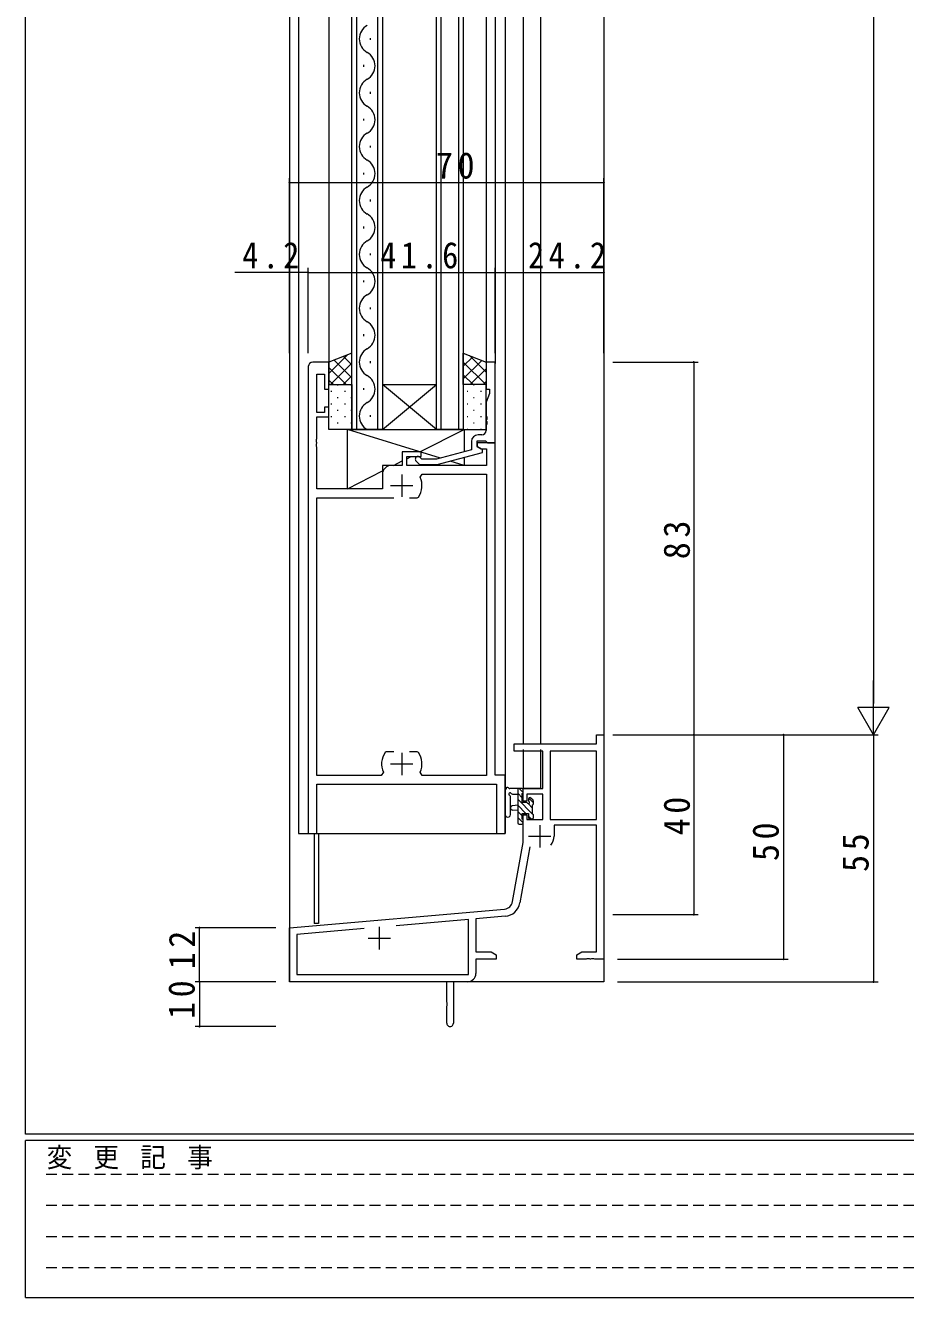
# Model space of a CAD drawing. Units: millimetres, scale not verified. Extents: x -594 to 199, y -420 to 144.
# Drawn here: x -591.2 to -395.3, y -420 to -136.6 of the extents above; entities that cross this region are included whole.
import ezdxf

# ---------------------------------------------------------------- set-up
doc = ezdxf.new("R2010")
doc.units = ezdxf.units.MM
doc.header["$LTSCALE"] = 2
doc.linetypes.add('DASHED1', pattern=[1.8, 1.2, -0.6])
for name, color, linetype, lineweight in [('0-1_YKK_ZWAK', 7, 'Continuous', 9), ('0-3_YKK_12', 2, 'Continuous', 9), ('0-4_YKK_D', 6, 'Continuous', 9), ('0-5_YKK_13', 4, 'Continuous', 9), ('0-6_YKK_11', 7, 'Continuous', 9)]:
    doc.layers.add(name, color=color, linetype=linetype, lineweight=lineweight)
doc.styles.add('ＭＳ ゴシック', font='')
doc.styles.get('ＭＳ ゴシック').set_extended_font_data('MS Gothic')

msp = doc.modelspace()

# ---------------------------------------------------------------- linework, layer by layer
at = {"layer": '0-1_YKK_ZWAK'}
for p, q in [((-591.2, -383.6), (-591.2, 141.4)), ((178.8, -383.6), (-591.2, -383.6)), ((-591.2, -420), (-591.2, -385)), ((141, -385), (-591.2, -385)), ((-591.2, -420), (141, -420))]:
    msp.add_line(p, q, dxfattribs=at)
at = {"layer": '0-1_YKK_ZWAK', "linetype": 'DASHED1'}
for p, q in [((-586.601, -392.512), (-338.409, -392.512)), ((-586.601, -399.441), (-338.409, -399.441)), ((-586.601, -406.37), (-338.409, -406.37)), ((-586.601, -413.298), (-338.409, -413.298))]:
    msp.add_line(p, q, dxfattribs=at)
at = {"layer": '0-3_YKK_12'}
for p, q in [((-532.443, 114.356), (-532.443, -349.644)), ((-462.443, 114.356), (-462.443, -349.644)), ((-530.443, 78.356), (-530.443, -316.644)), ((-484.443, 78.356), (-484.443, -316.644)), ((-480.443, 69.356), (-480.443, -296.644)), ((-476.543, 69.356), (-476.543, -296.644)), ((-518.543, -226.644), (-518.543, -11.644)), ((-517.543, -11.644), (-517.543, -226.644)), ((-512.743, -226.644), (-512.743, -11.644)), ((-511.743, -11.644), (-511.743, -226.644)), ((-499.743, -226.644), (-499.743, -11.644)), ((-498.743, -11.644), (-498.743, -226.644)), ((-494.743, -226.644), (-494.743, -11.644)), ((-493.743, -11.644), (-493.743, -226.644)), ((-523.643, -26.644), (-523.643, -211.644)), ((-488.643, -26.644), (-488.643, -211.644)), ((-486.643, -26.344), (-486.643, -211.944)), ((-514.383, -139.844), (-514.383, -139.444)), ((-515.903, -145.844), (-515.903, -145.444)), ((-514.383, -151.844), (-514.383, -151.444)), ((-515.903, -157.844), (-515.903, -157.444)), ((-514.383, -163.844), (-514.383, -163.444)), ((-515.903, -169.844), (-515.903, -169.444)), ((-514.383, -175.844), (-514.383, -175.444)), ((-515.903, -181.844), (-515.903, -181.444)), ((-514.383, -187.844), (-514.383, -187.444)), ((-515.903, -193.844), (-515.903, -193.444)), ((-514.383, -199.844), (-514.383, -199.444)), ((-515.903, -205.844), (-515.903, -205.444)), ((-514.383, -211.844), (-514.383, -211.444)), ((-515.903, -217.844), (-515.903, -217.444)), ((-499.743, -226.644), (-511.743, -216.644)), ((-511.743, -226.644), (-499.743, -216.644)), ((-511.743, -216.644), (-499.743, -216.644)), ((-514.383, -223.844), (-514.383, -223.444)), ((-511.743, -226.644), (-518.543, -226.644)), ((-511.743, -226.644), (-499.743, -226.644)), ((-493.743, -226.644), (-499.743, -226.644)), ((-480.443, -297.944), (-480.443, -306.644)), ((-476.543, -297.944), (-476.543, -306.644)), ((-476.543, -306.644), (-480.443, -306.644)), ((-530.443, -316.644), (-484.443, -316.644)), ((-526.943, -316.644), (-526.943, -336.644)), ((-525.943, -316.644), (-525.943, -336.644)), ((-525.943, -336.644), (-526.943, -336.644)), ((-519.743, -349.644), (-532.443, -349.644)), ((-462.443, -349.644), (-517.943, -349.644))]:
    msp.add_line(p, q, dxfattribs=at)
for centre, start, end in [((-513.466, -139.644), 119.20253, 240.79745), ((-516.819, -145.644), 299.20253, 60.79745), ((-513.466, -151.644), 119.20253, 240.79745), ((-516.819, -157.644), 299.20253, 60.79745), ((-513.466, -163.644), 119.20253, 240.79745), ((-516.819, -169.644), 299.20253, 60.79745), ((-513.466, -175.644), 119.20253, 240.79745), ((-516.819, -181.644), 299.20253, 60.79745), ((-513.466, -187.644), 119.20253, 240.79745), ((-516.819, -193.644), 299.20253, 60.79745), ((-513.466, -199.644), 119.20253, 240.79745), ((-516.819, -205.644), 299.20253, 60.79745), ((-513.466, -211.644), 119.20253, 240.79745), ((-516.819, -217.644), 299.20253, 60.79745), ((-513.466, -223.644), 119.20253, 240.79745)]:
    msp.add_arc(centre, 3.437, start, end, dxfattribs=at)
at = {"layer": '0-4_YKK_D'}
for p, q in [((-402.443, 77.356), (-402.443, -287.646)), ((-532.443, -209.644), (-532.443, -170.644)), ((-532.443, -171.644), (-462.443, -171.644)), ((-462.443, -209.644), (-462.443, -170.644)), ((-532.443, -209.644), (-532.443, -190.644)), ((-528.243, -209.644), (-528.243, -190.644)), ((-528.243, -209.644), (-528.243, -190.644)), ((-528.243, -191.644), (-486.643, -191.644)), ((-486.643, -209.644), (-486.643, -190.644)), ((-486.643, -209.644), (-486.643, -190.644)), ((-486.643, -191.644), (-462.443, -191.644)), ((-462.443, -209.644), (-462.443, -190.644)), ((-460.443, -211.644), (-441.443, -211.644)), ((-442.443, -211.644), (-442.443, -294.644)), ((-402.443, -294.646), (-402.443, -282.521)), ((-402.443, -294.646), (-405.943, -288.583)), ((-398.943, -288.583), (-405.943, -288.583)), ((-402.443, -294.646), (-398.943, -288.583)), ((-460.443, -294.644), (-441.443, -294.644)), ((-460.443, -294.644), (-441.443, -294.644)), ((-459.443, -294.641), (-401.443, -294.641)), ((-459.443, -294.646), (-401.443, -294.646)), ((-459.443, -294.646), (-421.443, -294.646)), ((-442.443, -294.644), (-442.443, -334.644)), ((-422.443, -294.646), (-422.443, -344.641)), ((-402.443, -294.641), (-402.443, -349.641)), ((-460.443, -334.644), (-441.443, -334.644)), ((-535.443, -337.641), (-553.443, -337.641)), ((-552.443, -349.641), (-552.443, -337.641)), ((-459.443, -344.641), (-421.443, -344.641)), ((-535.443, -349.641), (-553.443, -349.641)), ((-535.443, -349.641), (-553.443, -349.641)), ((-552.443, -349.641), (-552.443, -359.641)), ((-459.443, -349.641), (-401.443, -349.641)), ((-535.443, -359.641), (-553.443, -359.641))]:
    msp.add_line(p, q, dxfattribs=at)
msp.add_lwpolyline([(-528.243, -191.644), (-532.443, -191.644), (-544.563, -191.644)], dxfattribs=at)
for centre, start, end in [((-532.443, -171.644), 0, 180), ((-532.443, -171.644), 180, 0), ((-462.443, -171.644), 0, 180), ((-462.443, -171.644), 180, 0), ((-532.443, -191.644), 0, 180), ((-532.443, -191.644), 180, 0), ((-528.243, -191.644), 0, 180), ((-528.243, -191.644), 0, 180), ((-528.243, -191.644), 180, 0), ((-528.243, -191.644), 180, 0), ((-486.643, -191.644), 0, 180), ((-486.643, -191.644), 0, 180), ((-486.643, -191.644), 180, 0), ((-486.643, -191.644), 180, 0), ((-462.443, -191.644), 0, 180), ((-462.443, -191.644), 180, 0), ((-442.443, -211.644), 90, 270), ((-442.443, -211.644), 270, 90), ((-442.443, -294.644), 90, 270), ((-442.443, -294.644), 90, 270), ((-442.443, -294.644), 270, 90), ((-442.443, -294.644), 270, 90), ((-422.443, -294.646), 90, 270), ((-422.443, -294.646), 270, 90), ((-442.443, -334.644), 90, 270), ((-442.443, -334.644), 270, 90), ((-552.443, -337.641), 90, 270), ((-552.443, -337.641), 270, 90), ((-422.443, -344.641), 90, 270), ((-422.443, -344.641), 270, 90), ((-552.443, -349.641), 90, 270), ((-552.443, -349.641), 90, 270), ((-552.443, -349.641), 270, 90), ((-552.443, -349.641), 270, 90), ((-402.443, -349.641), 90, 270), ((-402.443, -349.641), 270, 90), ((-552.443, -359.641), 90, 270), ((-552.443, -359.641), 270, 90)]:
    msp.add_arc(centre, 0.106, start, end, dxfattribs=at)
at = {"layer": '0-5_YKK_13'}
for p, q in [((-493.693, -209.664), (-493.743, -209.713)), ((-519.508, -210.022), (-523.643, -214.157)), ((-518.543, -211.886), (-523.301, -216.644)), ((-522.465, -211.182), (-518.543, -215.105)), ((-520.434, -210.386), (-518.543, -212.277)), ((-491.661, -210.46), (-493.743, -212.542)), ((-489.63, -211.257), (-493.743, -215.37)), ((-493.743, -211.621), (-488.719, -216.644)), ((-492.342, -210.193), (-488.643, -213.892)), ((-523.643, -212.834), (-519.832, -216.644)), ((-518.543, -214.714), (-520.472, -216.644)), ((-493.743, -214.449), (-491.548, -216.644)), ((-488.643, -213.099), (-492.188, -216.644)), ((-523.643, -215.662), (-522.661, -216.644)), ((-523.222, -218.08), (-523.022, -218.08)), ((-521.807, -216.665), (-521.607, -216.665)), ((-520.192, -218.08), (-519.992, -218.08)), ((-518.777, -216.665), (-518.577, -216.665)), ((-492.922, -218.08), (-492.722, -218.08)), ((-491.507, -216.665), (-491.307, -216.665)), ((-489.892, -218.08), (-489.692, -218.08)), ((-488.643, -215.927), (-489.36, -216.644)), ((-523.222, -220.91), (-523.022, -220.91)), ((-521.807, -219.495), (-521.607, -219.495)), ((-520.192, -220.91), (-519.992, -220.91)), ((-518.777, -219.495), (-518.577, -219.495)), ((-492.922, -220.91), (-492.722, -220.91)), ((-491.507, -219.495), (-491.307, -219.495)), ((-489.892, -220.91), (-489.692, -220.91)), ((-523.222, -223.74), (-523.022, -223.74)), ((-521.807, -222.325), (-521.607, -222.325)), ((-520.192, -223.74), (-519.992, -223.74)), ((-518.777, -222.325), (-518.577, -222.325)), ((-492.922, -223.74), (-492.722, -223.74)), ((-491.507, -222.325), (-491.307, -222.325)), ((-489.892, -223.74), (-489.692, -223.74)), ((-523.222, -226.57), (-523.022, -226.57)), ((-521.807, -225.155), (-521.607, -225.155)), ((-520.192, -226.57), (-519.992, -226.57)), ((-498.843, -233.013), (-519.543, -226.644)), ((-518.777, -225.155), (-518.577, -225.155)), ((-503.398, -231.647), (-493.543, -226.644)), ((-492.922, -226.57), (-492.722, -226.57)), ((-491.507, -225.155), (-491.307, -225.155)), ((-489.892, -226.57), (-489.692, -226.57)), ((-509.3, -234.644), (-507.343, -233.65)), ((-506.343, -233.143), (-505.361, -232.644)), ((-493.543, -234.644), (-496.684, -233.677)), ((-519.543, -239.844), (-511.743, -235.884)), ((-484.443, -312.372), (-484.443, -307.21)), ((-480.743, -306.644), (-483.423, -306.644)), ((-483.243, -312.372), (-483.24, -308.411)), ((-482.823, -307.844), (-481.643, -307.844)), ((-481.643, -306.644), (-481.643, -314.244)), ((-480.643, -308.66), (-481.643, -307.66)), ((-480.443, -307.513), (-481.312, -306.644)), ((-480.643, -309.744), (-480.643, -307.744)), ((-480.443, -307.544), (-480.443, -306.944)), ((-478.143, -309.813), (-479.187, -308.769)), ((-478.23, -309.232), (-478.73, -308.732)), ((-481.643, -310.344), (-482.787, -310.446)), ((-481.643, -311.544), (-482.787, -311.442)), ((-478.343, -312.307), (-481.643, -309.007)), ((-479.853, -312.144), (-481.643, -310.355)), ((-479.704, -309.744), (-480.643, -309.744)), ((-478.343, -310.96), (-479.322, -309.981)), ((-479.243, -308.944), (-479.243, -309.283)), ((-478.343, -312.344), (-478.343, -310.244)), ((-478.143, -310.044), (-478.143, -309.444)), ((-480.643, -312.702), (-481.643, -311.702)), ((-480.443, -314.249), (-481.643, -313.049)), ((-480.643, -312.144), (-479.243, -312.144)), ((-480.643, -313.444), (-480.643, -312.144)), ((-480.443, -314.244), (-480.443, -313.644)), ((-479.243, -312.144), (-479.243, -313.044)), ((-478.653, -313.344), (-479.243, -312.755)), ((-478.943, -313.344), (-478.443, -313.344)), ((-478.147, -312.503), (-478.302, -312.348)), ((-478.143, -313.044), (-478.143, -312.544)), ((-481.343, -314.544), (-480.743, -314.544))]:
    msp.add_line(p, q, dxfattribs=at)
for points in [[(-518.543, -216.644), (-518.543, -209.644), (-523.643, -211.644), (-523.643, -216.644)], [(-493.743, -216.644), (-493.743, -209.644), (-488.643, -211.644), (-488.643, -216.644)], [(-523.643, -216.644), (-518.543, -216.644), (-518.543, -226.644), (-523.643, -226.644)], [(-488.643, -216.644), (-493.743, -216.644), (-493.743, -226.644), (-488.643, -226.644)]]:
    msp.add_lwpolyline(points, close=True, dxfattribs=at)
for points in [[(-519.543, -226.644), (-493.543, -226.644), (-493.543, -231.593)], [(-507.643, -234.644), (-511.743, -234.644), (-511.743, -239.844), (-519.543, -239.844), (-519.543, -226.644)], [(-493.543, -232.835), (-493.543, -234.644), (-506.043, -234.644)]]:
    msp.add_lwpolyline(points, dxfattribs=at)
for centre, radius, start, end in [((-484.143, -307.21), 0.3, 130.52878, 180), ((-484.533, -306.754), 0.3, 310.52878, 10.52878), ((-483.943, -306.644), 0.3, 30, 190.52878), ((-483.423, -306.344), 0.3, 210, 270), ((-483.343, -307.844), 0.3, 30, 250.81024), ((-483.54, -308.411), 0.3, 359.95976, 70.81024), ((-482.823, -307.544), 0.3, 210, 270), ((-480.743, -306.944), 0.3, 0, 90), ((-480.643, -307.544), 0.2, 270, 0), ((-478.943, -308.944), 0.3, 45, 180), ((-482.743, -310.944), 0.5, 95.09206, 264.90793), ((-479.704, -310.044), 0.3, 33.05573, 90), ((-479.243, -309.744), 0.25, 213.05573, 56.94426), ((-478.943, -309.283), 0.3, 180, 236.94426), ((-478.343, -310.044), 0.2, 270, 0), ((-478.443, -309.444), 0.3, 0, 45), ((-483.843, -312.372), 0.6, 179.95976, 359.95976), ((-481.343, -314.244), 0.3, 180, 270), ((-480.743, -314.244), 0.3, 270, 0), ((-480.643, -313.644), 0.2, 0, 90), ((-478.943, -313.044), 0.3, 180, 270), ((-478.443, -313.044), 0.3, 270, 0), ((-478.343, -312.544), 0.2, 0, 90)]:
    msp.add_arc(centre, radius, start, end, dxfattribs=at)
at = {"layer": '0-6_YKK_11'}
for p, q in [((-489.643, -227.844), (-490.443, -227.844)), ((-507.443, -236.644), (-507.443, -241.644)), ((-509.943, -239.144), (-504.943, -239.144)), ((-505.693, -241.844), (-503.996, -241.844)), ((-462.443, -294.641), (-462.443, -344.641)), ((-507.443, -298.644), (-507.443, -303.644)), ((-476.043, -306.641), (-476.043, -298.271)), ((-464.073, -298.271), (-474.413, -298.271)), ((-474.413, -298.271), (-474.413, -313.541)), ((-464.073, -313.541), (-464.073, -298.271)), ((-464.073, -313.541), (-464.073, -298.271)), ((-509.943, -301.144), (-504.943, -301.144)), ((-474.413, -313.541), (-464.073, -313.541)), ((-479.243, -317.241), (-474.243, -317.241)), ((-476.743, -314.741), (-476.743, -319.741)), ((-473.543, -314.741), (-473.543, -317.241)), ((-464.073, -314.741), (-473.543, -314.741)), ((-478.955, -319.589), (-481.159, -332.09)), ((-532.443, -337.641), (-484.559, -333.452)), ((-492.573, -335.789), (-508.709, -337.201)), ((-492.573, -348.011), (-492.573, -335.789)), ((-484.417, -335.076), (-490.943, -335.647)), ((-490.943, -335.647), (-490.943, -343.011)), ((-532.443, -349.641), (-532.443, -337.641)), ((-515.812, -337.822), (-530.813, -339.135)), ((-515.812, -337.822), (-530.813, -339.135)), ((-530.813, -339.135), (-530.813, -348.011)), ((-514.943, -339.941), (-509.943, -339.941)), ((-512.443, -337.441), (-512.443, -342.441)), ((-530.813, -348.011), (-492.573, -348.011)), ((-497.443, -349.641), (-532.443, -349.641)), ((-492.743, -349.641), (-495.943, -349.641)), ((-495.943, -349.641), (-495.943, -358.891)), ((-497.443, -358.891), (-497.443, -355.099))]:
    msp.add_line(p, q, dxfattribs=at)
for points in [[(-511.743, -236.644), (-511.743, -239.844), (-526.313, -239.844), (-526.313, -230.602), (-526.433, -230.419), (-526.433, -229.869), (-526.313, -229.686), (-526.313, -229.602), (-526.433, -229.419), (-526.433, -228.869), (-526.313, -228.686), (-526.313, -223.844), (-523.643, -223.844), (-523.643, -221.644), (-524.643, -221.644), (-524.643, -222.844), (-526.313, -222.844), (-526.313, -214.344), (-524.643, -214.344), (-524.643, -217.644), (-523.643, -217.644), (-523.643, -211.644), (-527.243, -211.644)], [(-486.643, -229.644), (-486.643, -211.644), (-488.643, -211.644), (-488.643, -217.644), (-487.943, -217.644), (-487.943, -218.644), (-488.643, -220.567), (-488.643, -223.686), (-488.523, -223.869), (-488.523, -224.419), (-488.643, -224.602), (-488.643, -224.686), (-488.523, -224.869), (-488.523, -225.419), (-488.643, -225.602), (-488.643, -226.844)], [(-528.243, -212.644), (-528.243, -316.644), (-526.313, -316.644), (-526.313, -305.644), (-486.373, -305.644), (-486.373, -316.644), (-484.443, -316.644), (-484.443, -303.644), (-486.643, -303.644), (-486.643, -229.644), (-490.643, -229.644), (-490.643, -230.444), (-489.777, -230.944), (-488.573, -230.944), (-488.573, -234.644), (-506.343, -234.644), (-506.343, -232.644), (-503.143, -232.644), (-503.143, -231.644), (-507.343, -231.644), (-507.343, -234.644), (-509.743, -234.644)], [(-504.267, -233.668), (-503.491, -234.444), (-499.546, -234.444), (-489.443, -231.737), (-489.443, -231.137), (-490.643, -230.444), (-490.643, -229.144), (-488.843, -229.144), (-488.643, -229.344), (-488.343, -229.644), (-486.643, -229.644)], [(-491.943, -229.344), (-491.943, -231.164), (-499.704, -233.244), (-502.994, -233.244), (-503.418, -232.82)], [(-503.346, -237.281), (-502.891, -236.574), (-488.573, -236.574), (-488.573, -303.714), (-502.891, -303.714), (-503.346, -303.007)], [(-511.539, -303.007), (-511.994, -303.714), (-526.313, -303.714), (-526.313, -241.844), (-509.193, -241.844)], [(-505.693, -241.844), (-503.996, -241.844), (-503.75, -241.716)], [(-464.073, -296.641), (-464.073, -294.641), (-462.443, -294.641)], [(-476.043, -298.271), (-482.443, -298.271), (-482.443, -296.641), (-464.073, -296.641)], [(-509.193, -298.444), (-510.889, -298.444), (-511.136, -298.573)], [(-503.75, -298.573), (-503.996, -298.444), (-505.693, -298.444)], [(-482.764, -331.807), (-480.443, -318.641), (-480.443, -312.441), (-479.643, -312.441), (-479.643, -313.541), (-476.043, -313.541), (-476.043, -307.841), (-479.643, -307.841), (-479.643, -309.441), (-480.443, -309.441), (-480.443, -306.641), (-476.043, -306.641)], [(-462.443, -344.641), (-464.484, -344.641), (-464.668, -344.521), (-465.218, -344.521), (-465.401, -344.641), (-465.484, -344.641), (-465.668, -344.521), (-466.218, -344.521), (-466.401, -344.641), (-468.443, -344.641), (-468.443, -343.641), (-467.351, -343.011), (-464.073, -343.011), (-464.073, -314.741)], [(-490.943, -343.011), (-487.534, -343.011), (-486.443, -343.641), (-486.443, -344.641), (-490.943, -344.641), (-490.943, -347.841)], [(-497.443, -355.099), (-497.323, -354.916), (-497.323, -354.366), (-497.443, -354.183), (-497.443, -349.641)]]:
    msp.add_lwpolyline(points, dxfattribs=at)
for centre, radius, start, end in [((-527.243, -212.644), 1, 90, 179.99998), ((-490.443, -229.344), 1.5, 90, 179.99998), ((-489.643, -226.844), 1, 270, 359.99998), ((-509.743, -236.644), 2, 90, 179.99998), ((-503.843, -233.244), 0.6, 44.99998, 225), ((-507.443, -239.144), 4.5, 325.15007, 24.45636), ((-507.443, -301.144), 4.5, 145.15007, 204.45636), ((-507.443, -301.144), 4.5, 335.54362, 34.84991), ((-476.743, -317.241), 3.2, 321.63347, 359.99998), ((-484.734, -331.46), 2, 274.99998, 350), ((-484.734, -331.46), 3.63, 275, 350), ((-492.743, -347.841), 1.8, 270, 359.99998), ((-496.693, -358.891), 0.75, 179.99998, 0)]:
    msp.add_arc(centre, radius, start, end, dxfattribs=at)

# ---------------------------------------------------------------- texts
at = {"layer": '0-1_YKK_ZWAK', "insert": (-586.486, -391.447), "char_height": 4.399, "attachment_point": 7, "style": 'ＭＳ ゴシック'}
msp.add_mtext('\\T1.22;\\W0.95;変\\~更\\~記\\~事', dxfattribs=at)
at = {"layer": '0-4_YKK_D', "color": 7, "char_height": 5.865, "attachment_point": 7, "style": 'ＭＳ ゴシック'}
for s, insert in [('\\T1.27;\\W0.95;70', (-499.843, -170.844)), ('\\T1.27;\\W0.9;4.2', (-542.953, -190.844)), ('\\T1.28;\\W0.9;41.6', (-512.243, -190.844)), ('\\T1.28;\\W0.9;24.2', (-479.343, -190.844))]:
    msp.add_mtext(s, dxfattribs=dict(at, insert=insert))
at = {"layer": '0-4_YKK_D', "color": 7, "char_height": 5.865, "attachment_point": 7, "rotation": 90, "style": 'ＭＳ ゴシック'}
for s, insert in [('\\T1.27;\\W0.95;83', (-443.243, -255.544)), ('\\T1.27;\\W0.95;40', (-443.243, -317.044)), ('\\T1.27;\\W0.95;50', (-423.443, -322.774)), ('\\T1.27;\\W0.95;55', (-403.443, -325.211)), ('\\T1.27;\\W0.95;12', (-553.443, -346.894)), ('\\T1.27;\\W0.95;10', (-553.443, -357.943))]:
    msp.add_mtext(s, dxfattribs=dict(at, insert=insert))

doc.saveas('drawing.dxf')
